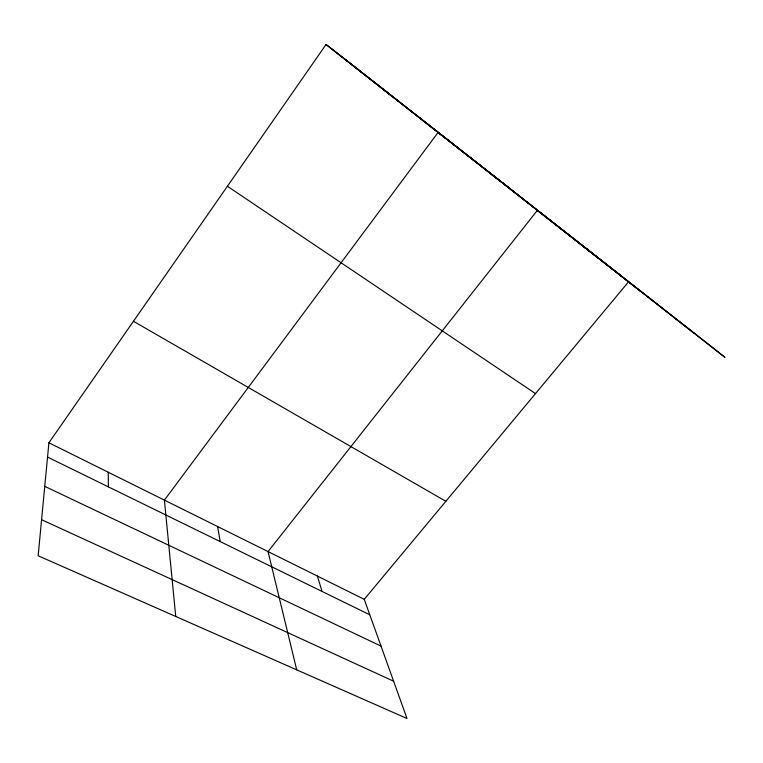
<?xml version="1.0" encoding="UTF-8"?>
<svg xmlns="http://www.w3.org/2000/svg" width="763" height="763" viewBox="0 0 763 763"><rect width="100%" height="100%" fill="white"/><g stroke="black" fill="none" stroke-linecap="round" stroke-linejoin="round"><path stroke-width="1.14" d="M48.899 442.788L38.15 555.76L406.994 718.508L364.256 599.337L48.899 442.788L326.059 44.492L724.85 357.237L326.059 44.492M364.256 599.337L628.464 281.919M41.584 519.708L393.622 681.225M44.75 486.346L381.023 646.099M47.535 457.085L369.807 614.806M133.449 321.28L445.859 501.301M227.403 186.258L535.502 393.603M383.808 89.834L391.457 95.795M508.644 187.431L438.076 132.447L164.407 500.127L175.728 616.456M489.169 172.552L499.059 180.268M622.598 276.931L537.343 210.388L268.051 551.582L296.712 669.847M584.2 247.174L595.817 256.244M345.296 59.428L694.349 333.402M332.334 49.366L640.786 291.552M317.389 576.075L322.062 591.439M217.598 526.537L220.221 541.596M108.26 472.259L108.384 486.861"/></g></svg>
